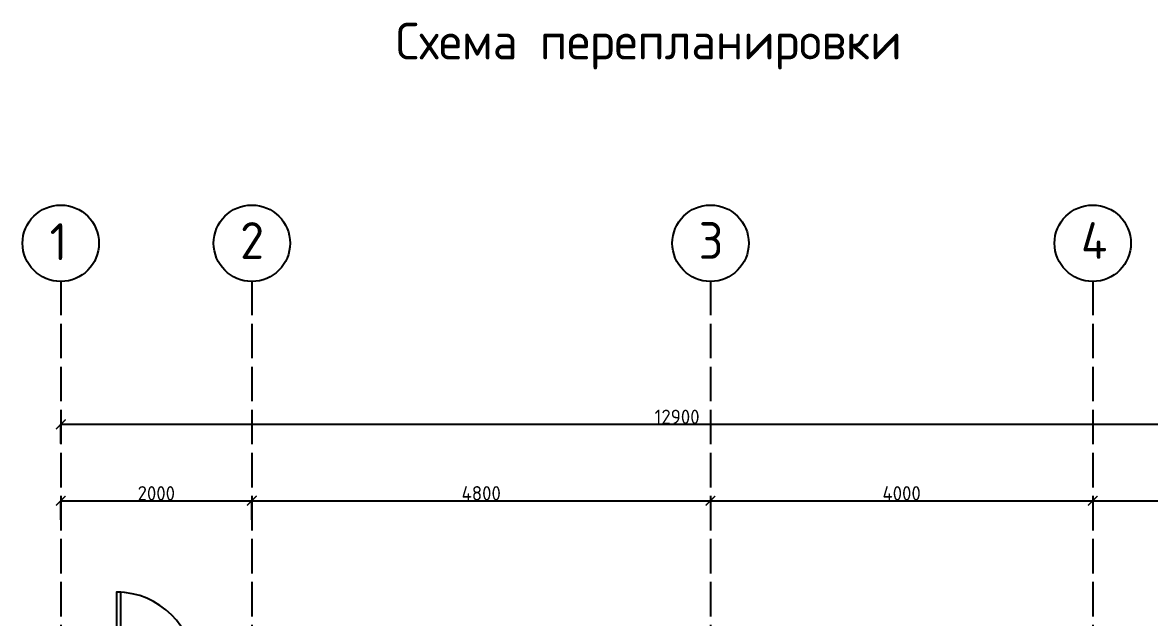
# Model space of a CAD drawing. Header units: millimetres. Extents: x -178199094 to 13669908, y -30538122 to 6091408.
# Drawn here: x 6790639 to 6802433, y 325964 to 332188 of the extents above; entities that cross this region are included whole.
import ezdxf

# ---------------------------------------------------------------- set-up
doc = ezdxf.new("R2010")
doc.units = ezdxf.units.MM
doc.linetypes.add('ACAD_ISO02W100', pattern=[15, 12, -3])
for name, color, linetype in [('A-Door', 150, 'Continuous'), ('FUR', 42, 'Continuous'), ('NET 01', 8, 'Continuous'), ('Plan 1', 7, 'Continuous')]:
    doc.layers.add(name, color=color, linetype=linetype)
doc.styles.add('gost', font='GOST Common.ttf')
doc.dimstyles.new('Copy of GOST', dxfattribs={"dimtxt": 150, "dimasz": 100, "dimexe": 0.18, "dimexo": 0.06, "dimgap": 3, "dimtad": 1, "dimdec": 0, "dimzin": 0, "dimdsep": 46, "dimtxsty": 'gost', "dimblk": 'ARCHTICK', "dimcen": 0.09, "dimclrt": 256, "dimadec": 0, "dimazin": 0, "dimtfac": 1, "dimtdec": 0, "dimtofl": 0, "dimtmove": 0, "dimatfit": 3, "dimldrblk": 'ARCHTICK', "dimfxl": 200, "dimfxlon": 1, "dimtolj": 1, "dimtzin": 0, "dimarcsym": 0})

# ---------------------------------------------------------------- blocks, each defined once
blk = doc.blocks.new('_ArchTick')
at = {"color": 0, "linetype": 'ByBlock', "const_width": 0.15}
blk.add_lwpolyline([(-0.5, -0.5), (0.5, 0.5)], dxfattribs=at)
blk = doc.blocks.new('*D663')
at = {"color": 0, "lineweight": -2, "transparency": 16777216}
for p, q in [((6791039, 326985), (6791039, 327185)), ((6791039, 327185), (6793039, 327185)), ((6793039, 326985), (6793039, 327185))]:
    blk.add_line(p, q, dxfattribs=at)
at = {"layer": 'Defpoints', "color": 0, "transparency": 16777216}
for p in [(6793039, 327185), (6791039, 325385), (6793039, 325385)]:
    blk.add_point(p, dxfattribs=at)
at = {"color": 0, "lineweight": -2, "transparency": 16777216, "xscale": 100, "yscale": 100, "zscale": 100, "rotation": 180}
blk.add_blockref('_ArchTick', (6791039, 327185), dxfattribs=at)
at = {"color": 0, "lineweight": -2, "transparency": 16777216, "xscale": 100, "yscale": 100, "zscale": 100}
blk.add_blockref('_ArchTick', (6793039, 327185), dxfattribs=at)
at = {"transparency": 16777216, "insert": (6792039, 327263), "char_height": 150, "attachment_point": 5, "style": 'gost'}
blk.add_mtext('\\A1;2000', dxfattribs=at)
blk = doc.blocks.new('*D664')
at = {"color": 0, "lineweight": -2, "transparency": 16777216}
for p, q in [((6793039, 326985), (6793039, 327185)), ((6793039, 327185), (6797839, 327185)), ((6797839, 327185), (6797839, 327185))]:
    blk.add_line(p, q, dxfattribs=at)
at = {"layer": 'Defpoints', "color": 0, "transparency": 16777216}
for p in [(6797839, 327185), (6797839, 327185), (6793039, 325385)]:
    blk.add_point(p, dxfattribs=at)
at = {"color": 0, "lineweight": -2, "transparency": 16777216, "xscale": 100, "yscale": 100, "zscale": 100, "rotation": 180}
blk.add_blockref('_ArchTick', (6793039, 327185), dxfattribs=at)
at = {"color": 0, "lineweight": -2, "transparency": 16777216, "xscale": 100, "yscale": 100, "zscale": 100}
blk.add_blockref('_ArchTick', (6797839, 327185), dxfattribs=at)
at = {"transparency": 16777216, "insert": (6795439, 327263), "char_height": 150, "attachment_point": 5, "style": 'gost'}
blk.add_mtext('\\A1;4800', dxfattribs=at)
blk = doc.blocks.new('*D665')
at = {"color": 0, "lineweight": -2, "transparency": 16777216}
for p, q in [((6797839, 327185), (6797839, 327185)), ((6797839, 327185), (6801839, 327185)), ((6801839, 327185), (6801839, 327185))]:
    blk.add_line(p, q, dxfattribs=at)
at = {"layer": 'Defpoints', "color": 0, "transparency": 16777216}
for p in [(6797839, 327185), (6801839, 327185), (6801839, 327185)]:
    blk.add_point(p, dxfattribs=at)
at = {"color": 0, "lineweight": -2, "transparency": 16777216, "xscale": 100, "yscale": 100, "zscale": 100, "rotation": 180}
blk.add_blockref('_ArchTick', (6797839, 327185), dxfattribs=at)
at = {"color": 0, "lineweight": -2, "transparency": 16777216, "xscale": 100, "yscale": 100, "zscale": 100}
blk.add_blockref('_ArchTick', (6801839, 327185), dxfattribs=at)
at = {"transparency": 16777216, "insert": (6799839, 327263), "char_height": 150, "attachment_point": 5, "style": 'gost'}
blk.add_mtext('\\A1;4000', dxfattribs=at)
blk = doc.blocks.new('*D666')
at = {"color": 0, "lineweight": -2, "transparency": 16777216}
for p, q in [((6801839, 327185), (6801839, 327185)), ((6801839, 327185), (6803939, 327185)), ((6803939, 327185), (6803939, 327185))]:
    blk.add_line(p, q, dxfattribs=at)
at = {"layer": 'Defpoints', "color": 0, "transparency": 16777216}
for p in [(6801839, 327185), (6803939, 327185), (6803939, 327185)]:
    blk.add_point(p, dxfattribs=at)
at = {"color": 0, "lineweight": -2, "transparency": 16777216, "xscale": 100, "yscale": 100, "zscale": 100, "rotation": 180}
blk.add_blockref('_ArchTick', (6801839, 327185), dxfattribs=at)
at = {"color": 0, "lineweight": -2, "transparency": 16777216, "xscale": 100, "yscale": 100, "zscale": 100}
blk.add_blockref('_ArchTick', (6803939, 327185), dxfattribs=at)
at = {"transparency": 16777216, "insert": (6802889, 327263), "char_height": 150, "attachment_point": 5, "style": 'gost'}
blk.add_mtext('\\A1;2100', dxfattribs=at)
blk = doc.blocks.new('*D667')
at = {"color": 0, "lineweight": -2, "transparency": 16777216}
for p, q in [((6791039, 327785), (6791039, 327985)), ((6791039, 327985), (6803939, 327985)), ((6803939, 327785), (6803939, 327985))]:
    blk.add_line(p, q, dxfattribs=at)
at = {"layer": 'Defpoints', "color": 0, "transparency": 16777216}
for p in [(6803939, 327985), (6791039, 325385), (6803939, 325385)]:
    blk.add_point(p, dxfattribs=at)
at = {"color": 0, "lineweight": -2, "transparency": 16777216, "xscale": 100, "yscale": 100, "zscale": 100, "rotation": 180}
blk.add_blockref('_ArchTick', (6791039, 327985), dxfattribs=at)
at = {"color": 0, "lineweight": -2, "transparency": 16777216, "xscale": 100, "yscale": 100, "zscale": 100}
blk.add_blockref('_ArchTick', (6803939, 327985), dxfattribs=at)
at = {"transparency": 16777216, "insert": (6797489, 328063), "char_height": 150, "attachment_point": 5, "style": 'gost'}
blk.add_mtext('\\A1;12900', dxfattribs=at)

msp = doc.modelspace()

# ---------------------------------------------------------------- linework, layer by layer
at = {"color": 18, "true_color": 0x000000}
for centre in [(6791039.11979, 329878.8878), (6793039.11979, 329878.8878), (6797838.90942, 329878.8878), (6801838.90942, 329878.8878)]:
    msp.add_circle(centre, 400, dxfattribs=at)
at = {"layer": 'A-Door', "color": 7}
msp.add_lwpolyline([(6791669.13018, 325418.7186), (6791669.13018, 326228.81213), (6791624.12499, 326228.81213), (6791624.12499, 325418.7186)], close=True, dxfattribs=at)
at = {"layer": 'FUR', "color": 253}
for points in [[(6791039.11979, 327984.9647), (6803938.90942, 327984.9647)], [(6791039.11979, 327184.9647), (6803938.90942, 327184.9647)]]:
    msp.add_lwpolyline(points, dxfattribs=at)
at = {"layer": 'NET 01', "color": 7}
msp.add_arc((6791624.12499, 325418.7186), 810.09353, 0, 90, dxfattribs=at)
at = {"layer": 'Plan 1', "color": 9, "linetype": 'ACAD_ISO02W100', "ltscale": 30, "true_color": 0xc7c8ca}
for points in [[(6791039.11979, 329485.1447), (6791039.11979, 310885.1447)], [(6793039.11979, 329485.1447), (6793039.11979, 310885.1447)], [(6797838.90942, 329485.1447), (6797838.90942, 310885.1447)], [(6801838.90942, 329485.1447), (6801838.90942, 310885.1447)]]:
    msp.add_lwpolyline(points, dxfattribs=at)

# ---------------------------------------------------------------- texts
at = {"layer": 'Plan 1', "attachment_point": 1, "style": 'gost'}
for s, width, insert, char_height in [('Схема перепланировки', 12549.7203437, (6794546.07777, 332186.82447), 384.8748082), ('1', 384.8748082, (6790922.6032, 330088.13412), 384.87481), ('2', 384.8748082, (6792916.12401, 330099.97759), 384.87481), ('3', 384.8748082, (6797715.91363, 330099.97759), 384.87481), ('4', 384.8748082, (6801715.91363, 330099.97759), 384.87481)]:
    msp.add_mtext_dynamic_manual_height_columns(s, width=width, gutter_width=0.54982, heights=[0], dxfattribs=dict(at, insert=insert, char_height=char_height))

# ---------------------------------------------------------------- dimensions: what is measured, and where the dimension line sits
at = {"color": 253}
for base, p2, picture, middle in [((6803938.90942, 327984.9647), (6803938.90942, 325384.9647), '*D667', (6797489.0146, 328062.9647)), ((6793039.11979, 327184.9647), (6793039.11979, 325384.9647), '*D663', (6792039.11979, 327262.9647))]:
    dim = msp.add_linear_dim(base=base, p1=(6791039.11979, 325384.9647), p2=p2, dimstyle='Copy of GOST', dxfattribs=at)
    dim.commit()
    dim.dimension.update_dxf_attribs({"geometry": picture, "text_midpoint": middle})
for base, p1, p2, picture, middle in [((6797838.90942, 327184.9647), (6793039.11979, 325384.9647), (6797838.90942, 327184.9647), '*D664', (6795439.0146, 327262.9647)), ((6801838.90942, 327184.9647), (6797838.90942, 327184.9647), (6801838.90942, 327184.9647), '*D665', (6799838.90942, 327262.9647)), ((6803938.90942, 327184.9647), (6801838.90942, 327184.9647), (6803938.90942, 327184.9647), '*D666', (6802888.90942, 327262.9647))]:
    dim = msp.add_linear_dim(base=base, p1=p1, p2=p2, dimstyle='Copy of GOST', override={"dimtmove": 1}, dxfattribs=at)
    dim.commit()
    dim.dimension.update_dxf_attribs({"geometry": picture, "text_midpoint": middle})

doc.saveas('drawing.dxf')
